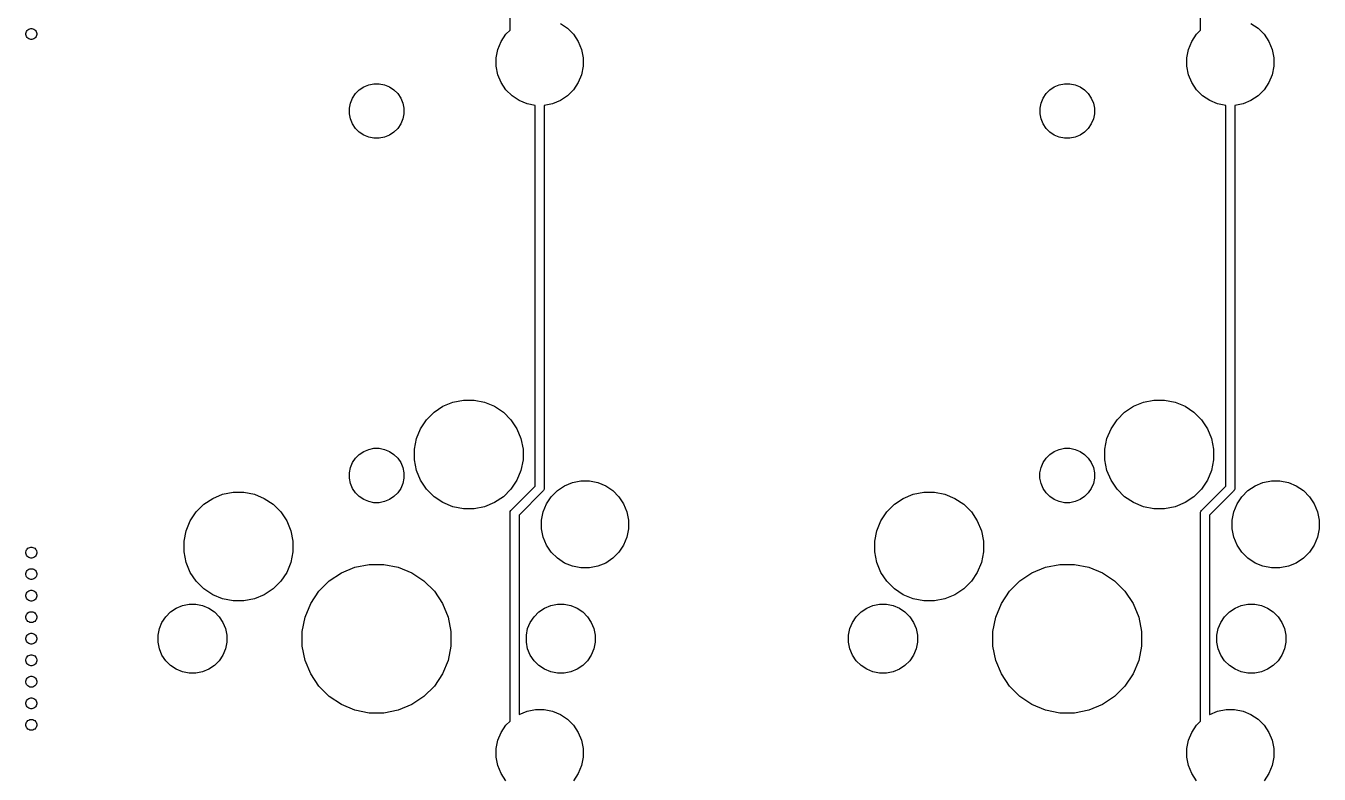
# Model space of a CAD drawing. Extents: x 52 to 337, y -159 to -34.
# Drawn here: x 195.11 to 230.79, y -111.68 to -91.05 of the extents above; entities that cross this region are included whole.
import ezdxf

# ---------------------------------------------------------------- set-up
doc = ezdxf.new("R2010")
doc.units = 0
doc.layers.add('BLACK', color=7, linetype='CONTINUOUS')

msp = doc.modelspace()

# ---------------------------------------------------------------- linework, layer by layer
at = {"layer": 'BLACK', "linetype": 'CONTINUOUS'}
for p, q in [((208.468, -91.1729), (208.468, -85.4441)), ((227.518, -91.1729), (227.518, -85.4441)), ((195.112, -91.2602), (195.118, -91.2312)), ((195.112, -91.2898), (195.112, -91.2602)), ((195.118, -91.3188), (195.112, -91.2898)), ((195.118, -91.2312), (195.13, -91.2039)), ((195.13, -91.3461), (195.118, -91.3188)), ((195.13, -91.2039), (195.146, -91.1794)), ((195.146, -91.1794), (195.167, -91.1585)), ((195.167, -91.1585), (195.191, -91.1421)), ((195.191, -91.1421), (195.219, -91.1308)), ((195.219, -91.1308), (195.248, -91.125)), ((195.248, -91.125), (195.277, -91.125)), ((195.277, -91.125), (195.306, -91.1308)), ((195.306, -91.1308), (195.334, -91.1421)), ((195.334, -91.1421), (195.358, -91.1585)), ((195.358, -91.1585), (195.379, -91.1794)), ((195.379, -91.1794), (195.395, -91.2039)), ((195.395, -91.2039), (195.407, -91.2312)), ((195.407, -91.3188), (195.395, -91.3461)), ((195.407, -91.2312), (195.412, -91.2602)), ((195.412, -91.2898), (195.407, -91.3188)), ((195.412, -91.2602), (195.412, -91.2898)), ((208.224, -91.4816), (208.355, -91.285)), ((208.355, -91.285), (208.468, -91.1729)), ((209.856, -90.9866), (210.052, -91.1179)), ((210.052, -91.1179), (210.22, -91.285)), ((210.22, -91.285), (210.351, -91.4816)), ((227.274, -91.4816), (227.405, -91.285)), ((227.405, -91.285), (227.518, -91.1729)), ((228.906, -90.9866), (229.102, -91.1179)), ((229.102, -91.1179), (229.27, -91.285)), ((229.27, -91.285), (229.401, -91.4816)), ((195.146, -91.3706), (195.13, -91.3461)), ((195.167, -91.3915), (195.146, -91.3706)), ((195.191, -91.4079), (195.167, -91.3915)), ((195.219, -91.4192), (195.191, -91.4079)), ((195.248, -91.425), (195.219, -91.4192)), ((195.277, -91.425), (195.248, -91.425)), ((195.306, -91.4192), (195.277, -91.425)), ((195.334, -91.4079), (195.306, -91.4192)), ((195.358, -91.3915), (195.334, -91.4079)), ((195.379, -91.3706), (195.358, -91.3915)), ((195.395, -91.3461), (195.379, -91.3706)), ((208.134, -91.7), (208.224, -91.4816)), ((210.351, -91.4816), (210.441, -91.7)), ((227.184, -91.7), (227.274, -91.4816)), ((229.401, -91.4816), (229.491, -91.7)), ((208.088, -91.9318), (208.134, -91.7)), ((208.088, -92.1682), (208.088, -91.9318)), ((210.441, -91.7), (210.488, -91.9318)), ((210.488, -91.9318), (210.488, -92.1682)), ((227.138, -91.9318), (227.184, -91.7)), ((227.138, -92.1682), (227.138, -91.9318)), ((229.491, -91.7), (229.538, -91.9318)), ((229.538, -91.9318), (229.538, -92.1682)), ((208.134, -92.4), (208.088, -92.1682)), ((210.488, -92.1682), (210.441, -92.4)), ((227.184, -92.4), (227.138, -92.1682)), ((229.538, -92.1682), (229.491, -92.4)), ((204.309, -92.8174), (204.432, -92.7354)), ((204.432, -92.7354), (204.569, -92.6788)), ((204.569, -92.6788), (204.714, -92.65)), ((204.714, -92.65), (204.861, -92.65)), ((204.861, -92.65), (205.006, -92.6788)), ((205.006, -92.6788), (205.143, -92.7354)), ((205.143, -92.7354), (205.266, -92.8174)), ((208.224, -92.6184), (208.134, -92.4)), ((208.355, -92.815), (208.224, -92.6184)), ((210.351, -92.6184), (210.22, -92.815)), ((210.441, -92.4), (210.351, -92.6184)), ((223.359, -92.8174), (223.482, -92.7354)), ((223.482, -92.7354), (223.619, -92.6788)), ((223.619, -92.6788), (223.764, -92.65)), ((223.764, -92.65), (223.911, -92.65)), ((223.911, -92.65), (224.056, -92.6788)), ((224.056, -92.6788), (224.193, -92.7354)), ((224.193, -92.7354), (224.316, -92.8174)), ((227.274, -92.6184), (227.184, -92.4)), ((227.405, -92.815), (227.274, -92.6184)), ((229.401, -92.6184), (229.27, -92.815)), ((229.491, -92.4), (229.401, -92.6184)), ((204.066, -93.1812), (204.123, -93.0447)), ((204.123, -93.0447), (204.205, -92.9219)), ((204.205, -92.9219), (204.309, -92.8174)), ((205.266, -92.8174), (205.37, -92.9219)), ((205.37, -92.9219), (205.452, -93.0447)), ((205.452, -93.0447), (205.509, -93.1812)), ((208.523, -92.9821), (208.355, -92.815)), ((208.719, -93.1134), (208.523, -92.9821)), ((210.052, -92.9821), (209.856, -93.1134)), ((210.22, -92.815), (210.052, -92.9821)), ((223.116, -93.1812), (223.173, -93.0447)), ((223.173, -93.0447), (223.255, -92.9219)), ((223.255, -92.9219), (223.359, -92.8174)), ((224.316, -92.8174), (224.42, -92.9219)), ((224.42, -92.9219), (224.502, -93.0447)), ((224.502, -93.0447), (224.559, -93.1812)), ((227.573, -92.9821), (227.405, -92.815)), ((227.769, -93.1134), (227.573, -92.9821)), ((229.102, -92.9821), (228.906, -93.1134)), ((229.27, -92.815), (229.102, -92.9821)), ((204.038, -93.3261), (204.066, -93.1812)), ((204.038, -93.4739), (204.038, -93.3261)), ((205.509, -93.1812), (205.538, -93.3261)), ((205.538, -93.3261), (205.538, -93.4739)), ((208.937, -93.2039), (208.719, -93.1134)), ((209.163, -93.2486), (208.937, -93.2039)), ((209.163, -103.741), (209.163, -93.2486)), ((209.638, -93.2039), (209.413, -93.2486)), ((209.413, -93.2486), (209.413, -103.787)), ((209.856, -93.1134), (209.638, -93.2039)), ((223.088, -93.3261), (223.116, -93.1812)), ((223.088, -93.4739), (223.088, -93.3261)), ((224.559, -93.1812), (224.588, -93.3261)), ((224.588, -93.3261), (224.588, -93.4739)), ((227.987, -93.2039), (227.769, -93.1134)), ((228.212, -93.2486), (227.987, -93.2039)), ((228.213, -103.741), (228.212, -93.2486)), ((228.688, -93.2039), (228.462, -93.2486)), ((228.462, -93.2486), (228.462, -103.787)), ((228.906, -93.1134), (228.688, -93.2039)), ((204.066, -93.6188), (204.038, -93.4739)), ((204.123, -93.7553), (204.066, -93.6188)), ((204.205, -93.8781), (204.123, -93.7553)), ((205.452, -93.7553), (205.37, -93.8781)), ((205.509, -93.6188), (205.452, -93.7553)), ((205.538, -93.4739), (205.509, -93.6188)), ((223.116, -93.6188), (223.088, -93.4739)), ((223.173, -93.7553), (223.116, -93.6188)), ((223.255, -93.8781), (223.173, -93.7553)), ((224.502, -93.7553), (224.42, -93.8781)), ((224.559, -93.6188), (224.502, -93.7553)), ((224.588, -93.4739), (224.559, -93.6188)), ((204.309, -93.9826), (204.205, -93.8781)), ((204.432, -94.0646), (204.309, -93.9826)), ((204.569, -94.1212), (204.432, -94.0646)), ((204.714, -94.15), (204.569, -94.1212)), ((204.861, -94.15), (204.714, -94.15)), ((205.006, -94.1212), (204.861, -94.15)), ((205.143, -94.0646), (205.006, -94.1212)), ((205.266, -93.9826), (205.143, -94.0646)), ((205.37, -93.8781), (205.266, -93.9826)), ((223.359, -93.9826), (223.255, -93.8781)), ((223.482, -94.0646), (223.359, -93.9826)), ((223.619, -94.1212), (223.482, -94.0646)), ((223.764, -94.15), (223.619, -94.1212)), ((223.911, -94.15), (223.764, -94.15)), ((224.056, -94.1212), (223.911, -94.15)), ((224.193, -94.0646), (224.056, -94.1212)), ((224.316, -93.9826), (224.193, -94.0646)), ((224.42, -93.8781), (224.316, -93.9826)), ((206.371, -101.705), (206.617, -101.541)), ((206.617, -101.541), (206.89, -101.428)), ((206.89, -101.428), (207.18, -101.37)), ((207.18, -101.37), (207.475, -101.37)), ((207.475, -101.37), (207.765, -101.428)), ((207.765, -101.428), (208.038, -101.541)), ((208.038, -101.541), (208.284, -101.705)), ((225.421, -101.705), (225.667, -101.541)), ((225.667, -101.541), (225.94, -101.428)), ((225.94, -101.428), (226.23, -101.37)), ((226.23, -101.37), (226.525, -101.37)), ((226.525, -101.37), (226.815, -101.428)), ((226.815, -101.428), (227.088, -101.541)), ((227.088, -101.541), (227.334, -101.705)), ((205.998, -102.159), (206.162, -101.914)), ((206.162, -101.914), (206.371, -101.705)), ((208.284, -101.705), (208.493, -101.914)), ((208.493, -101.914), (208.657, -102.159)), ((225.048, -102.159), (225.212, -101.914)), ((225.212, -101.914), (225.421, -101.705)), ((227.334, -101.705), (227.543, -101.914)), ((227.543, -101.914), (227.707, -102.159)), ((205.885, -102.432), (205.998, -102.159)), ((208.657, -102.159), (208.77, -102.432)), ((224.935, -102.432), (225.048, -102.159)), ((227.707, -102.159), (227.82, -102.432)), ((204.432, -102.785), (204.569, -102.729)), ((204.569, -102.729), (204.714, -102.7)), ((204.714, -102.7), (204.861, -102.7)), ((204.861, -102.7), (205.006, -102.729)), ((205.006, -102.729), (205.143, -102.785)), ((205.828, -102.722), (205.885, -102.432)), ((205.828, -103.018), (205.828, -102.722)), ((208.77, -102.432), (208.828, -102.722)), ((208.828, -102.722), (208.828, -103.018)), ((223.482, -102.785), (223.619, -102.729)), ((223.619, -102.729), (223.764, -102.7)), ((223.764, -102.7), (223.911, -102.7)), ((223.911, -102.7), (224.056, -102.729)), ((224.056, -102.729), (224.193, -102.785)), ((224.877, -102.722), (224.935, -102.432)), ((224.877, -103.018), (224.877, -102.722)), ((227.82, -102.432), (227.877, -102.722)), ((227.877, -102.722), (227.877, -103.018)), ((204.066, -103.231), (204.123, -103.095)), ((204.123, -103.095), (204.205, -102.972)), ((204.205, -102.972), (204.309, -102.867)), ((204.309, -102.867), (204.432, -102.785)), ((205.143, -102.785), (205.266, -102.867)), ((205.266, -102.867), (205.37, -102.972)), ((205.37, -102.972), (205.452, -103.095)), ((205.452, -103.095), (205.509, -103.231)), ((205.885, -103.308), (205.828, -103.018)), ((208.828, -103.018), (208.77, -103.308)), ((223.116, -103.231), (223.173, -103.095)), ((223.173, -103.095), (223.255, -102.972)), ((223.255, -102.972), (223.359, -102.867)), ((223.359, -102.867), (223.482, -102.785)), ((224.193, -102.785), (224.316, -102.867)), ((224.316, -102.867), (224.42, -102.972)), ((224.42, -102.972), (224.502, -103.095)), ((224.502, -103.095), (224.559, -103.231)), ((224.935, -103.308), (224.877, -103.018)), ((227.877, -103.018), (227.82, -103.308)), ((204.038, -103.376), (204.066, -103.231)), ((204.038, -103.524), (204.038, -103.376)), ((205.509, -103.231), (205.538, -103.376)), ((205.538, -103.376), (205.538, -103.524)), ((205.998, -103.581), (205.885, -103.308)), ((208.77, -103.308), (208.657, -103.581)), ((223.087, -103.376), (223.116, -103.231)), ((223.087, -103.524), (223.087, -103.376)), ((224.559, -103.231), (224.587, -103.376)), ((224.587, -103.376), (224.587, -103.524)), ((225.048, -103.581), (224.935, -103.308)), ((227.82, -103.308), (227.707, -103.581)), ((204.066, -103.669), (204.038, -103.524)), ((204.123, -103.805), (204.066, -103.669)), ((204.205, -103.928), (204.123, -103.805)), ((205.452, -103.805), (205.37, -103.928)), ((205.509, -103.669), (205.452, -103.805)), ((205.538, -103.524), (205.509, -103.669)), ((206.162, -103.826), (205.998, -103.581)), ((208.657, -103.581), (208.493, -103.826)), ((208.508, -104.395), (209.163, -103.741)), ((209.413, -103.799), (209.411, -103.818)), ((209.413, -103.787), (209.413, -103.793)), ((209.413, -103.793), (209.413, -103.799)), ((209.413, -103.799), (209.413, -103.799)), ((209.773, -103.868), (209.969, -103.737)), ((209.969, -103.737), (210.187, -103.646)), ((210.187, -103.646), (210.419, -103.6)), ((210.419, -103.6), (210.656, -103.6)), ((210.656, -103.6), (210.888, -103.646)), ((210.888, -103.646), (211.106, -103.737)), ((211.106, -103.737), (211.302, -103.868)), ((223.116, -103.669), (223.087, -103.524)), ((223.173, -103.805), (223.116, -103.669)), ((223.255, -103.928), (223.173, -103.805)), ((224.502, -103.805), (224.42, -103.928)), ((224.559, -103.669), (224.502, -103.805)), ((224.587, -103.524), (224.559, -103.669)), ((225.212, -103.826), (225.048, -103.581)), ((227.707, -103.581), (227.543, -103.826)), ((227.558, -104.395), (228.213, -103.741)), ((228.462, -103.799), (228.461, -103.818)), ((228.462, -103.787), (228.463, -103.793)), ((228.463, -103.793), (228.462, -103.799)), ((228.462, -103.799), (228.462, -103.799)), ((228.823, -103.868), (229.019, -103.737)), ((229.019, -103.737), (229.237, -103.646)), ((229.237, -103.646), (229.469, -103.6)), ((229.469, -103.6), (229.706, -103.6)), ((229.706, -103.6), (229.938, -103.646)), ((229.938, -103.646), (230.156, -103.737)), ((230.156, -103.737), (230.352, -103.868)), ((200.021, -104.245), (200.267, -104.081)), ((200.267, -104.081), (200.54, -103.968)), ((200.54, -103.968), (200.83, -103.91)), ((200.83, -103.91), (201.125, -103.91)), ((201.125, -103.91), (201.415, -103.968)), ((201.415, -103.968), (201.688, -104.081)), ((201.688, -104.081), (201.934, -104.245)), ((204.309, -104.033), (204.205, -103.928)), ((204.432, -104.115), (204.309, -104.033)), ((204.569, -104.171), (204.432, -104.115)), ((204.714, -104.2), (204.569, -104.171)), ((205.006, -104.171), (204.861, -104.2)), ((205.143, -104.115), (205.006, -104.171)), ((205.266, -104.033), (205.143, -104.115)), ((205.37, -103.928), (205.266, -104.033)), ((206.371, -104.035), (206.162, -103.826)), ((206.617, -104.199), (206.371, -104.035)), ((208.284, -104.035), (208.038, -104.199)), ((208.493, -103.826), (208.284, -104.035)), ((209.372, -103.886), (208.718, -104.54)), ((209.376, -103.882), (209.372, -103.886)), ((209.388, -103.868), (209.376, -103.882)), ((209.392, -103.863), (209.388, -103.868)), ((209.404, -103.841), (209.392, -103.863)), ((209.408, -103.826), (209.404, -103.841)), ((209.411, -103.818), (209.408, -103.826)), ((209.474, -104.232), (209.605, -104.035)), ((209.605, -104.035), (209.773, -103.868)), ((211.302, -103.868), (211.47, -104.035)), ((211.47, -104.035), (211.601, -104.232)), ((219.071, -104.245), (219.317, -104.081)), ((219.317, -104.081), (219.59, -103.968)), ((219.59, -103.968), (219.88, -103.91)), ((219.88, -103.91), (220.175, -103.91)), ((220.175, -103.91), (220.465, -103.968)), ((220.465, -103.968), (220.738, -104.081)), ((220.738, -104.081), (220.984, -104.245)), ((223.359, -104.033), (223.255, -103.928)), ((223.482, -104.115), (223.359, -104.033)), ((223.619, -104.171), (223.482, -104.115)), ((223.764, -104.2), (223.619, -104.171)), ((224.056, -104.171), (223.911, -104.2)), ((224.193, -104.115), (224.056, -104.171)), ((224.316, -104.033), (224.193, -104.115)), ((224.42, -103.928), (224.316, -104.033)), ((225.421, -104.035), (225.212, -103.826)), ((225.667, -104.199), (225.421, -104.035)), ((227.334, -104.035), (227.088, -104.199)), ((227.543, -103.826), (227.334, -104.035)), ((228.422, -103.886), (227.767, -104.54)), ((228.426, -103.882), (228.422, -103.886)), ((228.438, -103.868), (228.426, -103.882)), ((228.442, -103.863), (228.438, -103.868)), ((228.454, -103.841), (228.442, -103.863)), ((228.457, -103.829), (228.454, -103.841)), ((228.461, -103.818), (228.457, -103.829)), ((228.524, -104.232), (228.655, -104.035)), ((228.655, -104.035), (228.823, -103.868)), ((230.352, -103.868), (230.52, -104.035)), ((230.52, -104.035), (230.651, -104.232)), ((199.648, -104.699), (199.812, -104.454)), ((199.812, -104.454), (200.021, -104.245)), ((201.934, -104.245), (202.143, -104.454)), ((202.143, -104.454), (202.307, -104.699)), ((204.861, -104.2), (204.714, -104.2)), ((206.89, -104.312), (206.617, -104.199)), ((207.18, -104.37), (206.89, -104.312)), ((207.475, -104.37), (207.18, -104.37)), ((207.765, -104.312), (207.475, -104.37)), ((208.038, -104.199), (207.765, -104.312)), ((208.467, -104.488), (208.468, -104.482)), ((208.468, -104.494), (208.467, -104.488)), ((208.468, -104.482), (208.469, -104.463)), ((208.468, -104.482), (208.468, -104.482)), ((208.468, -110.223), (208.468, -104.494)), ((208.469, -104.463), (208.476, -104.44)), ((208.476, -104.44), (208.488, -104.418)), ((208.488, -104.418), (208.504, -104.399)), ((208.504, -104.399), (208.508, -104.395)), ((209.338, -104.682), (209.384, -104.45)), ((209.384, -104.45), (209.474, -104.232)), ((211.601, -104.232), (211.691, -104.45)), ((211.691, -104.45), (211.738, -104.682)), ((218.698, -104.699), (218.862, -104.454)), ((218.862, -104.454), (219.071, -104.245)), ((220.984, -104.245), (221.193, -104.454)), ((221.193, -104.454), (221.357, -104.699)), ((223.911, -104.2), (223.764, -104.2)), ((225.94, -104.312), (225.667, -104.199)), ((226.23, -104.37), (225.94, -104.312)), ((226.525, -104.37), (226.23, -104.37)), ((226.815, -104.312), (226.525, -104.37)), ((227.088, -104.199), (226.815, -104.312)), ((227.517, -104.482), (227.519, -104.463)), ((227.517, -104.488), (227.517, -104.482)), ((227.517, -104.482), (227.517, -104.482)), ((227.517, -104.494), (227.517, -104.488)), ((227.517, -110.223), (227.517, -104.494)), ((227.519, -104.463), (227.526, -104.44)), ((227.526, -104.44), (227.538, -104.418)), ((227.538, -104.418), (227.554, -104.399)), ((227.554, -104.399), (227.558, -104.395)), ((228.387, -104.682), (228.434, -104.45)), ((228.434, -104.45), (228.524, -104.232)), ((230.651, -104.232), (230.741, -104.45)), ((230.741, -104.45), (230.787, -104.682)), ((199.535, -104.972), (199.648, -104.699)), ((202.307, -104.699), (202.42, -104.972)), ((208.718, -104.54), (208.718, -110.038)), ((209.338, -104.918), (209.338, -104.682)), ((211.738, -104.682), (211.738, -104.918)), ((218.585, -104.972), (218.698, -104.699)), ((221.357, -104.699), (221.47, -104.972)), ((227.767, -104.54), (227.767, -110.038)), ((228.387, -104.918), (228.387, -104.682)), ((230.787, -104.682), (230.787, -104.918)), ((199.478, -105.262), (199.535, -104.972)), ((202.42, -104.972), (202.478, -105.262)), ((209.384, -105.15), (209.338, -104.918)), ((209.474, -105.368), (209.384, -105.15)), ((211.691, -105.15), (211.601, -105.368)), ((211.738, -104.918), (211.691, -105.15)), ((218.527, -105.262), (218.585, -104.972)), ((221.47, -104.972), (221.527, -105.262)), ((228.434, -105.15), (228.387, -104.918)), ((228.524, -105.368), (228.434, -105.15)), ((230.741, -105.15), (230.651, -105.368)), ((230.787, -104.918), (230.741, -105.15)), ((195.112, -105.56), (195.118, -105.531)), ((195.112, -105.59), (195.112, -105.56)), ((195.118, -105.619), (195.112, -105.59)), ((195.118, -105.531), (195.13, -105.504)), ((195.13, -105.504), (195.146, -105.479)), ((195.146, -105.479), (195.167, -105.458)), ((195.167, -105.458), (195.191, -105.442)), ((195.191, -105.442), (195.219, -105.431)), ((195.219, -105.431), (195.248, -105.425)), ((195.248, -105.425), (195.277, -105.425)), ((195.277, -105.425), (195.306, -105.431)), ((195.306, -105.431), (195.334, -105.442)), ((195.334, -105.442), (195.358, -105.458)), ((195.358, -105.458), (195.379, -105.479)), ((195.379, -105.479), (195.395, -105.504)), ((195.395, -105.504), (195.407, -105.531)), ((195.407, -105.531), (195.412, -105.56)), ((195.412, -105.59), (195.407, -105.619)), ((195.412, -105.56), (195.412, -105.59)), ((199.478, -105.558), (199.478, -105.262)), ((199.535, -105.848), (199.478, -105.558)), ((202.478, -105.558), (202.42, -105.848)), ((202.478, -105.262), (202.478, -105.558)), ((209.605, -105.565), (209.474, -105.368)), ((209.773, -105.732), (209.605, -105.565)), ((211.47, -105.565), (211.302, -105.732)), ((211.601, -105.368), (211.47, -105.565)), ((218.527, -105.558), (218.527, -105.262)), ((218.585, -105.848), (218.527, -105.558)), ((221.527, -105.558), (221.47, -105.848)), ((221.527, -105.262), (221.527, -105.558)), ((228.655, -105.565), (228.524, -105.368)), ((228.823, -105.732), (228.655, -105.565)), ((230.52, -105.565), (230.352, -105.732)), ((230.651, -105.368), (230.52, -105.565)), ((195.13, -105.646), (195.118, -105.619)), ((195.146, -105.671), (195.13, -105.646)), ((195.167, -105.692), (195.146, -105.671)), ((195.191, -105.708), (195.167, -105.692)), ((195.219, -105.719), (195.191, -105.708)), ((195.248, -105.725), (195.219, -105.719)), ((195.277, -105.725), (195.248, -105.725)), ((195.306, -105.719), (195.277, -105.725)), ((195.334, -105.708), (195.306, -105.719)), ((195.358, -105.692), (195.334, -105.708)), ((195.379, -105.671), (195.358, -105.692)), ((195.395, -105.646), (195.379, -105.671)), ((195.407, -105.619), (195.395, -105.646)), ((199.648, -106.121), (199.535, -105.848)), ((202.42, -105.848), (202.307, -106.121)), ((204.19, -105.979), (204.586, -105.9)), ((204.586, -105.9), (204.989, -105.9)), ((204.989, -105.9), (205.385, -105.979)), ((209.969, -105.863), (209.773, -105.732)), ((210.187, -105.954), (209.969, -105.863)), ((210.419, -106), (210.187, -105.954)), ((210.888, -105.954), (210.656, -106)), ((211.106, -105.863), (210.888, -105.954)), ((211.302, -105.732), (211.106, -105.863)), ((218.698, -106.121), (218.585, -105.848)), ((221.47, -105.848), (221.357, -106.121)), ((223.24, -105.979), (223.636, -105.9)), ((223.636, -105.9), (224.039, -105.9)), ((224.039, -105.9), (224.435, -105.979)), ((229.019, -105.863), (228.823, -105.732)), ((229.237, -105.954), (229.019, -105.863)), ((229.469, -106), (229.237, -105.954)), ((229.938, -105.954), (229.706, -106)), ((230.156, -105.863), (229.938, -105.954)), ((230.352, -105.732), (230.156, -105.863)), ((195.112, -106.154), (195.118, -106.125)), ((195.112, -106.184), (195.112, -106.154)), ((195.118, -106.213), (195.112, -106.184)), ((195.118, -106.125), (195.13, -106.098)), ((195.13, -106.24), (195.118, -106.213)), ((195.13, -106.098), (195.146, -106.073)), ((195.146, -106.264), (195.13, -106.24)), ((195.146, -106.073), (195.167, -106.052)), ((195.167, -106.285), (195.146, -106.264)), ((195.167, -106.052), (195.191, -106.036)), ((195.191, -106.302), (195.167, -106.285)), ((195.191, -106.036), (195.219, -106.025)), ((195.219, -106.313), (195.191, -106.302)), ((195.219, -106.025), (195.248, -106.019)), ((195.248, -106.019), (195.277, -106.019)), ((195.277, -106.019), (195.306, -106.025)), ((195.306, -106.025), (195.334, -106.036)), ((195.334, -106.302), (195.306, -106.313)), ((195.334, -106.036), (195.358, -106.052)), ((195.358, -106.285), (195.334, -106.302)), ((195.358, -106.052), (195.379, -106.073)), ((195.379, -106.264), (195.358, -106.285)), ((195.379, -106.073), (195.395, -106.098)), ((195.395, -106.24), (195.379, -106.264)), ((195.395, -106.098), (195.407, -106.125)), ((195.407, -106.213), (195.395, -106.24)), ((195.407, -106.125), (195.412, -106.154)), ((195.412, -106.184), (195.407, -106.213)), ((195.412, -106.154), (195.412, -106.184)), ((199.812, -106.366), (199.648, -106.121)), ((202.307, -106.121), (202.143, -106.366)), ((203.481, -106.358), (203.816, -106.133)), ((203.816, -106.133), (204.19, -105.979)), ((205.385, -105.979), (205.759, -106.133)), ((205.759, -106.133), (206.094, -106.358)), ((210.656, -106), (210.419, -106)), ((218.862, -106.366), (218.698, -106.121)), ((221.357, -106.121), (221.193, -106.366)), ((222.531, -106.358), (222.866, -106.133)), ((222.866, -106.133), (223.24, -105.979)), ((224.435, -105.979), (224.809, -106.133)), ((224.809, -106.133), (225.144, -106.358)), ((229.706, -106), (229.469, -106)), ((195.13, -106.691), (195.146, -106.667)), ((195.146, -106.667), (195.167, -106.646)), ((195.167, -106.646), (195.191, -106.63)), ((195.191, -106.63), (195.219, -106.618)), ((195.248, -106.319), (195.219, -106.313)), ((195.219, -106.618), (195.248, -106.612)), ((195.277, -106.319), (195.248, -106.319)), ((195.248, -106.612), (195.277, -106.612)), ((195.306, -106.313), (195.277, -106.319)), ((195.277, -106.612), (195.306, -106.618)), ((195.306, -106.618), (195.334, -106.63)), ((195.334, -106.63), (195.358, -106.646)), ((195.358, -106.646), (195.379, -106.667)), ((195.379, -106.667), (195.395, -106.691)), ((200.021, -106.575), (199.812, -106.366)), ((200.267, -106.739), (200.021, -106.575)), ((201.934, -106.575), (201.688, -106.739)), ((202.143, -106.366), (201.934, -106.575)), ((202.971, -106.979), (203.195, -106.643)), ((203.195, -106.643), (203.481, -106.358)), ((206.094, -106.358), (206.38, -106.643)), ((206.38, -106.643), (206.604, -106.979)), ((219.071, -106.575), (218.862, -106.366)), ((219.317, -106.739), (219.071, -106.575)), ((220.984, -106.575), (220.738, -106.739)), ((221.193, -106.366), (220.984, -106.575)), ((222.021, -106.979), (222.245, -106.643)), ((222.245, -106.643), (222.531, -106.358)), ((225.144, -106.358), (225.43, -106.643)), ((225.43, -106.643), (225.654, -106.979)), ((195.112, -106.748), (195.118, -106.719)), ((195.112, -106.777), (195.112, -106.748)), ((195.118, -106.806), (195.112, -106.777)), ((195.118, -106.719), (195.13, -106.691)), ((195.13, -106.834), (195.118, -106.806)), ((195.146, -106.858), (195.13, -106.834)), ((195.167, -106.879), (195.146, -106.858)), ((195.191, -106.895), (195.167, -106.879)), ((195.219, -106.907), (195.191, -106.895)), ((195.248, -106.912), (195.219, -106.907)), ((195.277, -106.912), (195.248, -106.912)), ((195.306, -106.907), (195.277, -106.912)), ((195.334, -106.895), (195.306, -106.907)), ((195.358, -106.879), (195.334, -106.895)), ((195.379, -106.858), (195.358, -106.879)), ((195.395, -106.834), (195.379, -106.858)), ((195.395, -106.691), (195.407, -106.719)), ((195.407, -106.806), (195.395, -106.834)), ((195.407, -106.719), (195.412, -106.748)), ((195.412, -106.777), (195.407, -106.806)), ((195.412, -106.748), (195.412, -106.777)), ((199.43, -107.037), (199.614, -107)), ((199.614, -107), (199.801, -107)), ((199.801, -107), (199.985, -107.037)), ((200.54, -106.852), (200.267, -106.739)), ((200.83, -106.91), (200.54, -106.852)), ((201.125, -106.91), (200.83, -106.91)), ((201.415, -106.852), (201.125, -106.91)), ((201.688, -106.739), (201.415, -106.852)), ((202.816, -107.352), (202.971, -106.979)), ((206.604, -106.979), (206.759, -107.352)), ((209.59, -107.037), (209.774, -107)), ((209.774, -107), (209.961, -107)), ((209.961, -107), (210.145, -107.037)), ((218.48, -107.037), (218.664, -107)), ((218.664, -107), (218.851, -107)), ((218.851, -107), (219.035, -107.037)), ((219.59, -106.852), (219.317, -106.739)), ((219.88, -106.91), (219.59, -106.852)), ((220.175, -106.91), (219.88, -106.91)), ((220.465, -106.852), (220.175, -106.91)), ((220.738, -106.739), (220.465, -106.852)), ((221.866, -107.352), (222.021, -106.979)), ((225.654, -106.979), (225.809, -107.352)), ((228.64, -107.037), (228.824, -107)), ((228.824, -107), (229.011, -107)), ((229.011, -107), (229.195, -107.037)), ((195.112, -107.341), (195.118, -107.312)), ((195.112, -107.371), (195.112, -107.341)), ((195.118, -107.4), (195.112, -107.371)), ((195.118, -107.312), (195.13, -107.285)), ((195.13, -107.285), (195.146, -107.261)), ((195.146, -107.261), (195.167, -107.24)), ((195.167, -107.24), (195.191, -107.223)), ((195.191, -107.223), (195.219, -107.212)), ((195.219, -107.212), (195.248, -107.206)), ((195.248, -107.206), (195.277, -107.206)), ((195.277, -107.206), (195.306, -107.212)), ((195.306, -107.212), (195.334, -107.223)), ((195.334, -107.223), (195.358, -107.24)), ((195.358, -107.24), (195.379, -107.261)), ((195.379, -107.261), (195.395, -107.285)), ((195.395, -107.285), (195.407, -107.312)), ((195.407, -107.312), (195.412, -107.341)), ((195.412, -107.371), (195.407, -107.4)), ((195.412, -107.341), (195.412, -107.371)), ((198.866, -107.5), (198.97, -107.344)), ((198.97, -107.344), (199.102, -107.212)), ((199.102, -107.212), (199.258, -107.108)), ((199.258, -107.108), (199.43, -107.037)), ((199.985, -107.037), (200.157, -107.108)), ((200.157, -107.108), (200.313, -107.212)), ((200.313, -107.212), (200.445, -107.344)), ((200.445, -107.344), (200.549, -107.5)), ((202.738, -107.748), (202.816, -107.352)), ((206.759, -107.352), (206.838, -107.748)), ((209.026, -107.5), (209.13, -107.344)), ((209.13, -107.344), (209.262, -107.212)), ((209.262, -107.212), (209.418, -107.108)), ((209.418, -107.108), (209.59, -107.037)), ((210.145, -107.037), (210.317, -107.108)), ((210.317, -107.108), (210.473, -107.212)), ((210.473, -107.212), (210.605, -107.344)), ((210.605, -107.344), (210.709, -107.5)), ((217.916, -107.5), (218.02, -107.344)), ((218.02, -107.344), (218.152, -107.212)), ((218.152, -107.212), (218.308, -107.108)), ((218.308, -107.108), (218.48, -107.037)), ((219.035, -107.037), (219.207, -107.108)), ((219.207, -107.108), (219.363, -107.212)), ((219.363, -107.212), (219.495, -107.344)), ((219.495, -107.344), (219.599, -107.5)), ((221.787, -107.748), (221.866, -107.352)), ((225.809, -107.352), (225.887, -107.748)), ((228.076, -107.5), (228.18, -107.344)), ((228.18, -107.344), (228.312, -107.212)), ((228.312, -107.212), (228.468, -107.108)), ((228.468, -107.108), (228.64, -107.037)), ((229.195, -107.037), (229.367, -107.108)), ((229.367, -107.108), (229.523, -107.212)), ((229.523, -107.212), (229.655, -107.344)), ((229.655, -107.344), (229.759, -107.5)), ((195.13, -107.427), (195.118, -107.4)), ((195.146, -107.452), (195.13, -107.427)), ((195.167, -107.473), (195.146, -107.452)), ((195.191, -107.489), (195.167, -107.473)), ((195.219, -107.5), (195.191, -107.489)), ((195.248, -107.506), (195.219, -107.5)), ((195.277, -107.506), (195.248, -107.506)), ((195.306, -107.5), (195.277, -107.506)), ((195.334, -107.489), (195.306, -107.5)), ((195.358, -107.473), (195.334, -107.489)), ((195.379, -107.452), (195.358, -107.473)), ((195.395, -107.427), (195.379, -107.452)), ((195.407, -107.4), (195.395, -107.427)), ((198.758, -107.856), (198.794, -107.673)), ((198.794, -107.673), (198.866, -107.5)), ((200.549, -107.5), (200.621, -107.673)), ((200.621, -107.673), (200.658, -107.856)), ((208.918, -107.856), (208.954, -107.673)), ((208.954, -107.673), (209.026, -107.5)), ((210.709, -107.5), (210.781, -107.673)), ((210.781, -107.673), (210.818, -107.856)), ((217.807, -107.856), (217.844, -107.673)), ((217.844, -107.673), (217.916, -107.5)), ((219.599, -107.5), (219.671, -107.673)), ((219.671, -107.673), (219.707, -107.856)), ((227.967, -107.856), (228.004, -107.673)), ((228.004, -107.673), (228.076, -107.5)), ((229.759, -107.5), (229.831, -107.673)), ((229.831, -107.673), (229.867, -107.856)), ((195.112, -107.935), (195.118, -107.906)), ((195.112, -107.965), (195.112, -107.935)), ((195.118, -107.994), (195.112, -107.965)), ((195.118, -107.906), (195.13, -107.879)), ((195.13, -108.021), (195.118, -107.994)), ((195.13, -107.879), (195.146, -107.854)), ((195.146, -108.046), (195.13, -108.021)), ((195.146, -107.854), (195.167, -107.833)), ((195.167, -108.067), (195.146, -108.046)), ((195.167, -107.833), (195.191, -107.817)), ((195.191, -108.083), (195.167, -108.067)), ((195.191, -107.817), (195.219, -107.806)), ((195.219, -108.094), (195.191, -108.083)), ((195.219, -107.806), (195.248, -107.8)), ((195.248, -108.1), (195.219, -108.094)), ((195.248, -107.8), (195.277, -107.8)), ((195.277, -107.8), (195.306, -107.806)), ((195.306, -108.094), (195.277, -108.1)), ((195.306, -107.806), (195.334, -107.817)), ((195.334, -108.083), (195.306, -108.094)), ((195.334, -107.817), (195.358, -107.833)), ((195.358, -108.067), (195.334, -108.083)), ((195.358, -107.833), (195.379, -107.854)), ((195.379, -108.046), (195.358, -108.067)), ((195.379, -107.854), (195.395, -107.879)), ((195.395, -108.021), (195.379, -108.046)), ((195.395, -107.879), (195.407, -107.906)), ((195.407, -107.994), (195.395, -108.021)), ((195.407, -107.906), (195.412, -107.935)), ((195.412, -107.965), (195.407, -107.994)), ((195.412, -107.935), (195.412, -107.965)), ((198.758, -108.044), (198.758, -107.856)), ((198.794, -108.227), (198.758, -108.044)), ((200.658, -108.044), (200.621, -108.227)), ((200.658, -107.856), (200.658, -108.044)), ((202.738, -108.152), (202.738, -107.748)), ((206.838, -107.748), (206.838, -108.152)), ((208.918, -108.044), (208.918, -107.856)), ((208.954, -108.227), (208.918, -108.044)), ((210.818, -108.044), (210.781, -108.227)), ((210.818, -107.856), (210.818, -108.044)), ((217.807, -108.044), (217.807, -107.856)), ((217.844, -108.227), (217.807, -108.044)), ((219.707, -108.044), (219.671, -108.227)), ((219.707, -107.856), (219.707, -108.044)), ((221.787, -108.152), (221.787, -107.748)), ((225.887, -107.748), (225.887, -108.152)), ((227.967, -108.044), (227.967, -107.856)), ((228.004, -108.227), (227.967, -108.044)), ((229.867, -108.044), (229.831, -108.227)), ((229.867, -107.856), (229.867, -108.044)), ((195.13, -108.473), (195.146, -108.448)), ((195.146, -108.448), (195.167, -108.427)), ((195.167, -108.427), (195.191, -108.411)), ((195.191, -108.411), (195.219, -108.4)), ((195.219, -108.4), (195.248, -108.394)), ((195.277, -108.1), (195.248, -108.1)), ((195.248, -108.394), (195.277, -108.394)), ((195.277, -108.394), (195.306, -108.4)), ((195.306, -108.4), (195.334, -108.411)), ((195.334, -108.411), (195.358, -108.427)), ((195.358, -108.427), (195.379, -108.448)), ((195.379, -108.448), (195.395, -108.473)), ((198.866, -108.4), (198.794, -108.227)), ((198.97, -108.556), (198.866, -108.4)), ((200.549, -108.4), (200.445, -108.556)), ((200.621, -108.227), (200.549, -108.4)), ((202.816, -108.548), (202.738, -108.152)), ((206.838, -108.152), (206.759, -108.548)), ((209.026, -108.4), (208.954, -108.227)), ((209.13, -108.556), (209.026, -108.4)), ((210.709, -108.4), (210.605, -108.556)), ((210.781, -108.227), (210.709, -108.4)), ((217.916, -108.4), (217.844, -108.227)), ((218.02, -108.556), (217.916, -108.4)), ((219.599, -108.4), (219.495, -108.556)), ((219.671, -108.227), (219.599, -108.4)), ((221.866, -108.548), (221.787, -108.152)), ((225.887, -108.152), (225.809, -108.548)), ((228.076, -108.4), (228.004, -108.227)), ((228.18, -108.556), (228.076, -108.4)), ((229.759, -108.4), (229.655, -108.556)), ((229.831, -108.227), (229.759, -108.4)), ((195.112, -108.529), (195.118, -108.5)), ((195.112, -108.559), (195.112, -108.529)), ((195.118, -108.588), (195.112, -108.559)), ((195.118, -108.5), (195.13, -108.473)), ((195.13, -108.615), (195.118, -108.588)), ((195.146, -108.639), (195.13, -108.615)), ((195.167, -108.66), (195.146, -108.639)), ((195.191, -108.677), (195.167, -108.66)), ((195.219, -108.688), (195.191, -108.677)), ((195.248, -108.694), (195.219, -108.688)), ((195.277, -108.694), (195.248, -108.694)), ((195.306, -108.688), (195.277, -108.694)), ((195.334, -108.677), (195.306, -108.688)), ((195.358, -108.66), (195.334, -108.677)), ((195.379, -108.639), (195.358, -108.66)), ((195.395, -108.615), (195.379, -108.639)), ((195.395, -108.473), (195.407, -108.5)), ((195.407, -108.588), (195.395, -108.615)), ((195.407, -108.5), (195.412, -108.529)), ((195.412, -108.559), (195.407, -108.588)), ((195.412, -108.529), (195.412, -108.559)), ((199.102, -108.688), (198.97, -108.556)), ((199.258, -108.792), (199.102, -108.688)), ((199.43, -108.863), (199.258, -108.792)), ((200.157, -108.792), (199.985, -108.863)), ((200.313, -108.688), (200.157, -108.792)), ((200.445, -108.556), (200.313, -108.688)), ((202.971, -108.921), (202.816, -108.548)), ((206.759, -108.548), (206.604, -108.921)), ((209.262, -108.688), (209.13, -108.556)), ((209.418, -108.792), (209.262, -108.688)), ((209.59, -108.863), (209.418, -108.792)), ((210.317, -108.792), (210.145, -108.863)), ((210.473, -108.688), (210.317, -108.792)), ((210.605, -108.556), (210.473, -108.688)), ((218.152, -108.688), (218.02, -108.556)), ((218.308, -108.792), (218.152, -108.688)), ((218.48, -108.863), (218.308, -108.792)), ((219.207, -108.792), (219.035, -108.863)), ((219.363, -108.688), (219.207, -108.792)), ((219.495, -108.556), (219.363, -108.688)), ((222.021, -108.921), (221.866, -108.548)), ((225.809, -108.548), (225.654, -108.921)), ((228.312, -108.688), (228.18, -108.556)), ((228.468, -108.792), (228.312, -108.688)), ((228.64, -108.863), (228.468, -108.792)), ((229.367, -108.792), (229.195, -108.863)), ((229.523, -108.688), (229.367, -108.792)), ((229.655, -108.556), (229.523, -108.688)), ((195.112, -109.123), (195.118, -109.094)), ((195.112, -109.152), (195.112, -109.123)), ((195.118, -109.181), (195.112, -109.152)), ((195.118, -109.094), (195.13, -109.066)), ((195.13, -109.066), (195.146, -109.042)), ((195.146, -109.042), (195.167, -109.021)), ((195.167, -109.021), (195.191, -109.005)), ((195.191, -109.005), (195.219, -108.993)), ((195.219, -108.993), (195.248, -108.987)), ((195.248, -108.987), (195.277, -108.987)), ((195.277, -108.987), (195.306, -108.993)), ((195.306, -108.993), (195.334, -109.005)), ((195.334, -109.005), (195.358, -109.021)), ((195.358, -109.021), (195.379, -109.042)), ((195.379, -109.042), (195.395, -109.066)), ((195.395, -109.066), (195.407, -109.094)), ((195.407, -109.094), (195.412, -109.123)), ((195.412, -109.152), (195.407, -109.181)), ((195.412, -109.123), (195.412, -109.152)), ((199.614, -108.9), (199.43, -108.863)), ((199.801, -108.9), (199.614, -108.9)), ((199.985, -108.863), (199.801, -108.9)), ((203.195, -109.257), (202.971, -108.921)), ((206.604, -108.921), (206.38, -109.257)), ((209.774, -108.9), (209.59, -108.863)), ((209.961, -108.9), (209.774, -108.9)), ((210.145, -108.863), (209.961, -108.9)), ((218.664, -108.9), (218.48, -108.863)), ((218.851, -108.9), (218.664, -108.9)), ((219.035, -108.863), (218.851, -108.9)), ((222.245, -109.257), (222.021, -108.921)), ((225.654, -108.921), (225.43, -109.257)), ((228.824, -108.9), (228.64, -108.863)), ((229.011, -108.9), (228.824, -108.9)), ((229.195, -108.863), (229.011, -108.9)), ((195.13, -109.209), (195.118, -109.181)), ((195.146, -109.233), (195.13, -109.209)), ((195.167, -109.254), (195.146, -109.233)), ((195.191, -109.27), (195.167, -109.254)), ((195.219, -109.282), (195.191, -109.27)), ((195.248, -109.287), (195.219, -109.282)), ((195.277, -109.287), (195.248, -109.287)), ((195.306, -109.282), (195.277, -109.287)), ((195.334, -109.27), (195.306, -109.282)), ((195.358, -109.254), (195.334, -109.27)), ((195.379, -109.233), (195.358, -109.254)), ((195.395, -109.209), (195.379, -109.233)), ((195.407, -109.181), (195.395, -109.209)), ((203.481, -109.542), (203.195, -109.257)), ((206.38, -109.257), (206.094, -109.542)), ((222.531, -109.542), (222.245, -109.257)), ((225.43, -109.257), (225.144, -109.542)), ((195.112, -109.716), (195.118, -109.687)), ((195.112, -109.746), (195.112, -109.716)), ((195.118, -109.775), (195.112, -109.746)), ((195.118, -109.687), (195.13, -109.66)), ((195.13, -109.802), (195.118, -109.775)), ((195.13, -109.66), (195.146, -109.636)), ((195.146, -109.827), (195.13, -109.802)), ((195.146, -109.636), (195.167, -109.615)), ((195.167, -109.848), (195.146, -109.827)), ((195.167, -109.615), (195.191, -109.598)), ((195.191, -109.864), (195.167, -109.848)), ((195.191, -109.598), (195.219, -109.587)), ((195.219, -109.875), (195.191, -109.864)), ((195.219, -109.587), (195.248, -109.581)), ((195.248, -109.881), (195.219, -109.875)), ((195.248, -109.581), (195.277, -109.581)), ((195.277, -109.581), (195.306, -109.587)), ((195.306, -109.875), (195.277, -109.881)), ((195.306, -109.587), (195.334, -109.598)), ((195.334, -109.864), (195.306, -109.875)), ((195.334, -109.598), (195.358, -109.615)), ((195.358, -109.848), (195.334, -109.864)), ((195.358, -109.615), (195.379, -109.636)), ((195.379, -109.827), (195.358, -109.848)), ((195.379, -109.636), (195.395, -109.66)), ((195.395, -109.802), (195.379, -109.827)), ((195.395, -109.66), (195.407, -109.687)), ((195.407, -109.775), (195.395, -109.802)), ((195.407, -109.687), (195.412, -109.716)), ((195.412, -109.746), (195.407, -109.775)), ((195.412, -109.716), (195.412, -109.746)), ((203.816, -109.767), (203.481, -109.542)), ((204.19, -109.921), (203.816, -109.767)), ((205.759, -109.767), (205.385, -109.921)), ((206.094, -109.542), (205.759, -109.767)), ((222.866, -109.767), (222.531, -109.542)), ((223.24, -109.921), (222.866, -109.767)), ((224.809, -109.767), (224.435, -109.921)), ((225.144, -109.542), (224.809, -109.767)), ((195.13, -110.254), (195.146, -110.229)), ((195.146, -110.229), (195.167, -110.208)), ((195.167, -110.208), (195.191, -110.192)), ((195.191, -110.192), (195.219, -110.181)), ((195.219, -110.181), (195.248, -110.175)), ((195.277, -109.881), (195.248, -109.881)), ((195.248, -110.175), (195.277, -110.175)), ((195.277, -110.175), (195.306, -110.181)), ((195.306, -110.181), (195.334, -110.192)), ((195.334, -110.192), (195.358, -110.208)), ((195.358, -110.208), (195.379, -110.229)), ((195.379, -110.229), (195.395, -110.254)), ((204.586, -110), (204.19, -109.921)), ((204.989, -110), (204.586, -110)), ((205.385, -109.921), (204.989, -110)), ((208.355, -110.335), (208.468, -110.223)), ((208.718, -110.038), (208.719, -110.037)), ((208.719, -110.037), (208.937, -109.946)), ((208.937, -109.946), (209.169, -109.9)), ((209.169, -109.9), (209.406, -109.9)), ((209.406, -109.9), (209.638, -109.946)), ((209.638, -109.946), (209.856, -110.037)), ((209.856, -110.037), (210.052, -110.168)), ((210.052, -110.168), (210.22, -110.335)), ((223.636, -110), (223.24, -109.921)), ((224.039, -110), (223.636, -110)), ((224.435, -109.921), (224.039, -110)), ((227.405, -110.335), (227.517, -110.223)), ((227.767, -110.038), (227.769, -110.037)), ((227.769, -110.037), (227.987, -109.946)), ((227.987, -109.946), (228.219, -109.9)), ((228.219, -109.9), (228.456, -109.9)), ((228.456, -109.9), (228.688, -109.946)), ((228.688, -109.946), (228.906, -110.037)), ((228.906, -110.037), (229.102, -110.168)), ((229.102, -110.168), (229.27, -110.335)), ((195.112, -110.31), (195.118, -110.281)), ((195.112, -110.34), (195.112, -110.31)), ((195.118, -110.369), (195.112, -110.34)), ((195.118, -110.281), (195.13, -110.254)), ((195.13, -110.396), (195.118, -110.369)), ((195.146, -110.421), (195.13, -110.396)), ((195.167, -110.442), (195.146, -110.421)), ((195.191, -110.458), (195.167, -110.442)), ((195.219, -110.469), (195.191, -110.458)), ((195.248, -110.475), (195.219, -110.469)), ((195.277, -110.475), (195.248, -110.475)), ((195.306, -110.469), (195.277, -110.475)), ((195.334, -110.458), (195.306, -110.469)), ((195.358, -110.442), (195.334, -110.458)), ((195.379, -110.421), (195.358, -110.442)), ((195.395, -110.396), (195.379, -110.421)), ((195.395, -110.254), (195.407, -110.281)), ((195.407, -110.369), (195.395, -110.396)), ((195.407, -110.281), (195.412, -110.31)), ((195.412, -110.34), (195.407, -110.369)), ((195.412, -110.31), (195.412, -110.34)), ((208.134, -110.75), (208.224, -110.532)), ((208.224, -110.532), (208.355, -110.335)), ((210.22, -110.335), (210.351, -110.532)), ((210.351, -110.532), (210.441, -110.75)), ((227.184, -110.75), (227.274, -110.532)), ((227.274, -110.532), (227.405, -110.335)), ((229.27, -110.335), (229.401, -110.532)), ((229.401, -110.532), (229.491, -110.75)), ((208.088, -110.982), (208.134, -110.75)), ((210.441, -110.75), (210.488, -110.982)), ((227.137, -110.982), (227.184, -110.75)), ((229.491, -110.75), (229.537, -110.982)), ((208.088, -111.218), (208.088, -110.982)), ((208.134, -111.45), (208.088, -111.218)), ((210.488, -111.218), (210.441, -111.45)), ((210.488, -110.982), (210.488, -111.218)), ((227.137, -111.218), (227.137, -110.982)), ((227.184, -111.45), (227.137, -111.218)), ((229.537, -111.218), (229.491, -111.45)), ((229.537, -110.982), (229.537, -111.218)), ((208.224, -111.668), (208.134, -111.45)), ((210.441, -111.45), (210.351, -111.668)), ((227.274, -111.668), (227.184, -111.45)), ((229.491, -111.45), (229.401, -111.668)), ((208.355, -111.865), (208.224, -111.668)), ((210.351, -111.668), (210.22, -111.865)), ((227.405, -111.865), (227.274, -111.668)), ((229.401, -111.668), (229.27, -111.865))]:
    msp.add_line(p, q, dxfattribs=at)

doc.saveas('drawing.dxf')
